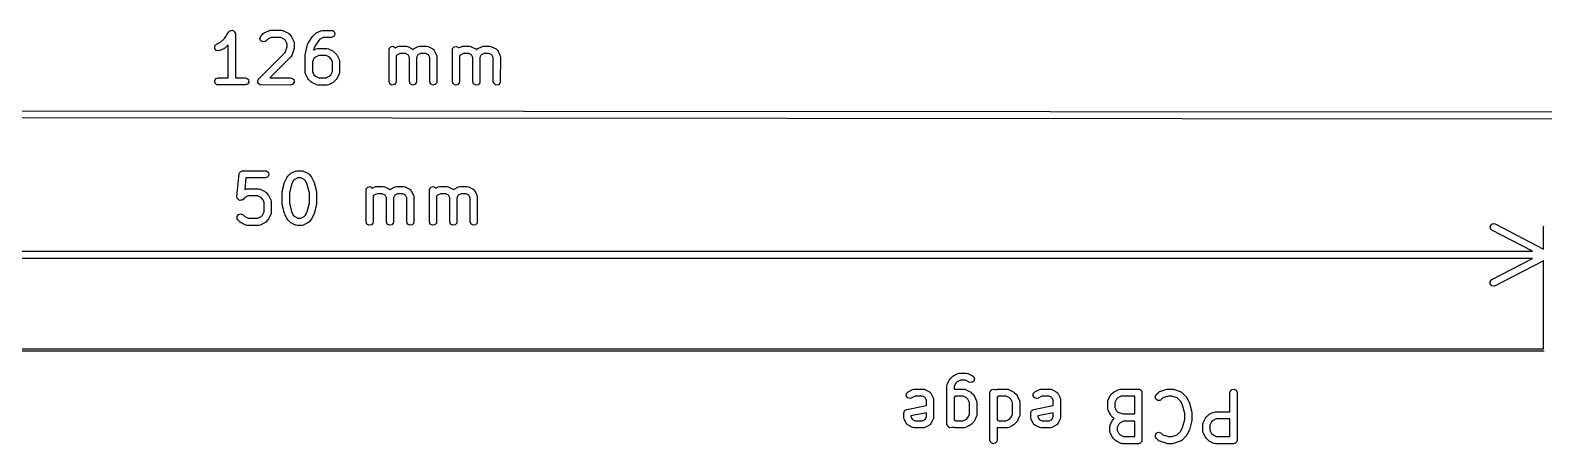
# Model space of a CAD drawing. Extents: x 0.57 to 7.95, y -5.84 to -0.5.
# Drawn here: x 3.862 to 5.115, y -0.845 to -0.503 of the extents above; entities that cross this region are included whole.
import ezdxf

# ---------------------------------------------------------------- set-up
doc = ezdxf.new("R2010")
doc.units = 0
doc.header["$MEASUREMENT"] = 0
doc.layers.add('BLACK', color=7, linetype='CONTINUOUS')

msp = doc.modelspace()

# ---------------------------------------------------------------- linework, layer by layer
at = {"layer": 'BLACK', "linetype": 'CONTINUOUS'}
for p, q in [((4.01661, -0.51461), (4.01994, -0.512952)), ((4.01994, -0.512952), (4.02314, -0.50975)), ((4.02314, -0.50975), (4.02673, -0.504372)), ((4.02673, -0.504372), (4.02744, -0.503631)), ((4.02744, -0.503631), (4.02761, -0.503584)), ((4.02761, -0.503584), (4.02772, -0.503454)), ((4.02772, -0.503454), (4.02856, -0.503306)), ((4.02856, -0.503306), (4.02938, -0.503066)), ((4.02938, -0.503066), (4.02954, -0.503134)), ((4.02954, -0.503134), (4.02971, -0.503105)), ((4.02971, -0.503105), (4.03045, -0.503533)), ((4.03045, -0.503533), (4.03123, -0.503879)), ((4.03123, -0.503879), (4.03131, -0.504031)), ((4.03131, -0.504031), (4.03145, -0.504116)), ((4.03145, -0.504116), (4.03175, -0.504921)), ((4.03175, -0.504921), (4.03213, -0.50569)), ((4.03213, -0.50569), (4.03208, -0.505855)), ((4.03208, -0.505855), (4.03214, -0.506014)), ((4.03214, -0.506014), (4.03211, -0.542432)), ((4.05249, -0.509523), (4.05335, -0.507693)), ((4.05301, -0.511474), (4.05249, -0.509523)), ((4.05467, -0.512634), (4.05301, -0.511474)), ((4.05335, -0.507693), (4.05522, -0.50582)), ((4.05668, -0.512459), (4.05467, -0.512634)), ((4.05522, -0.50582), (4.05595, -0.505314)), ((4.05595, -0.505314), (4.05599, -0.505267)), ((4.05599, -0.505267), (4.05974, -0.503395)), ((4.05752, -0.511872), (4.05668, -0.512459)), ((4.05906, -0.510337), (4.05752, -0.511872)), ((4.06176, -0.508991), (4.05906, -0.510337)), ((4.05974, -0.503395), (4.06073, -0.503104)), ((4.06073, -0.503104), (4.0609, -0.503145)), ((4.0609, -0.503145), (4.06106, -0.503085)), ((4.06106, -0.503085), (4.07044, -0.503092)), ((4.06974, -0.508997), (4.06176, -0.508991)), ((4.07243, -0.510348), (4.06974, -0.508997)), ((4.07044, -0.503092), (4.07145, -0.503271)), ((4.07145, -0.503271), (4.07158, -0.503384)), ((4.07158, -0.503384), (4.07176, -0.503405)), ((4.07176, -0.503405), (4.07551, -0.505282)), ((4.07363, -0.511546), (4.07243, -0.510348)), ((4.07497, -0.514244), (4.07363, -0.511546)), ((4.07551, -0.505282), (4.07621, -0.505809)), ((4.07621, -0.505809), (4.07627, -0.505836)), ((4.07627, -0.505836), (4.07815, -0.507712)), ((4.07815, -0.507712), (4.07865, -0.508436)), ((4.07865, -0.508436), (4.0787, -0.50848)), ((4.0787, -0.50848), (4.08057, -0.512231)), ((4.08057, -0.512231), (4.08086, -0.513215)), ((4.08086, -0.513215), (4.08082, -0.513386)), ((4.08082, -0.513386), (4.08088, -0.513552)), ((4.08088, -0.513552), (4.08088, -0.517302)), ((4.09234, -0.513798), (4.0961, -0.508177)), ((4.0961, -0.508177), (4.09641, -0.507852)), ((4.09641, -0.507852), (4.09647, -0.507727)), ((4.09647, -0.507727), (4.09834, -0.505854)), ((4.10085, -0.5117), (4.09754, -0.516652)), ((4.09834, -0.505854), (4.09907, -0.505348)), ((4.09907, -0.505348), (4.09911, -0.505301)), ((4.09911, -0.505301), (4.10286, -0.503429)), ((4.10218, -0.510371), (4.10085, -0.5117)), ((4.10488, -0.509025), (4.10218, -0.510371)), ((4.10286, -0.503429), (4.10385, -0.503138)), ((4.10385, -0.503138), (4.10402, -0.503179)), ((4.10402, -0.503179), (4.10418, -0.503119)), ((4.10418, -0.503119), (4.11168, -0.503125)), ((4.11168, -0.50903), (4.10488, -0.509025)), ((4.11168, -0.503125), (4.11269, -0.503304)), ((4.11358, -0.508341), (4.11168, -0.50903)), ((4.11269, -0.503304), (4.11424, -0.504603)), ((4.11459, -0.506593), (4.11358, -0.508341)), ((4.11424, -0.504603), (4.11459, -0.506593)), ((4.0151, -0.518091), (4.01522, -0.516075)), ((4.0163, -0.519715), (4.0151, -0.518091)), ((4.01522, -0.516075), (4.01661, -0.51461)), ((4.01827, -0.520185), (4.0163, -0.519715)), ((4.01925, -0.519894), (4.01827, -0.520185)), ((4.023, -0.518022), (4.01925, -0.519894)), ((4.02305, -0.517975), (4.023, -0.518022)), ((4.02377, -0.517469), (4.02305, -0.517975)), ((4.02623, -0.515013), (4.02377, -0.517469)), ((4.02621, -0.542427), (4.02623, -0.515013)), ((4.05144, -0.543312), (4.07347, -0.521325)), ((4.07813, -0.525012), (4.06066, -0.542454)), ((4.07347, -0.521325), (4.07497, -0.516818)), ((4.07497, -0.516818), (4.07497, -0.514244)), ((4.07821, -0.524852), (4.07813, -0.525012)), ((4.07836, -0.524759), (4.07821, -0.524852)), ((4.07885, -0.523858), (4.07836, -0.524759)), ((4.08073, -0.518235), (4.07885, -0.523858)), ((4.08088, -0.517302), (4.08072, -0.518171)), ((4.08072, -0.518171), (4.08073, -0.518235)), ((4.08995, -0.537931), (4.08997, -0.522933)), ((4.08997, -0.522933), (4.09007, -0.522353)), ((4.09005, -0.522217), (4.09194, -0.514719)), ((4.09007, -0.522353), (4.09005, -0.522217)), ((4.09194, -0.514719), (4.09234, -0.513814)), ((4.09234, -0.513814), (4.09234, -0.513798)), ((4.09754, -0.516652), (4.09681, -0.519569)), ((4.09681, -0.519569), (4.0991, -0.518425)), ((4.09842, -0.525367), (4.09722, -0.526563)), ((4.10111, -0.52402), (4.09842, -0.525367)), ((4.0991, -0.518425), (4.10008, -0.518133)), ((4.10008, -0.518133), (4.10026, -0.518174)), ((4.10026, -0.518174), (4.10042, -0.518114)), ((4.10042, -0.518114), (4.10792, -0.51812)), ((4.10722, -0.524025), (4.10111, -0.52402)), ((4.10992, -0.525376), (4.10722, -0.524025)), ((4.10792, -0.51812), (4.10893, -0.518299)), ((4.10893, -0.518299), (4.10907, -0.518412)), ((4.10907, -0.518412), (4.10924, -0.518433)), ((4.10924, -0.518433), (4.11299, -0.52031)), ((4.11111, -0.526574), (4.10992, -0.525376)), ((4.11299, -0.52031), (4.1137, -0.520837)), ((4.1137, -0.520837), (4.11376, -0.520864)), ((4.11376, -0.520864), (4.11563, -0.52274)), ((4.11563, -0.52274), (4.11613, -0.523464)), ((4.11613, -0.523464), (4.11618, -0.523508)), ((4.11618, -0.523508), (4.11805, -0.527259)), ((4.15931, -0.545485), (4.15934, -0.519239)), ((4.15934, -0.519239), (4.15951, -0.518229)), ((4.15951, -0.518229), (4.16081, -0.516683)), ((4.16081, -0.516683), (4.1628, -0.516334)), ((4.1628, -0.516334), (4.16455, -0.517345)), ((4.16455, -0.517345), (4.16464, -0.51758)), ((4.16464, -0.51758), (4.16659, -0.516603)), ((4.16524, -0.524216), (4.16522, -0.54549)), ((4.16591, -0.523545), (4.16524, -0.524216)), ((4.16861, -0.522199), (4.16591, -0.523545)), ((4.16659, -0.516603), (4.16758, -0.516312)), ((4.16758, -0.516312), (4.16775, -0.516353)), ((4.16775, -0.516353), (4.16791, -0.516293)), ((4.16791, -0.516293), (4.17354, -0.516297)), ((4.17284, -0.522202), (4.16861, -0.522199)), ((4.17508, -0.523327), (4.17284, -0.522202)), ((4.17354, -0.516297), (4.17455, -0.516476)), ((4.17455, -0.516476), (4.17468, -0.51659)), ((4.17468, -0.51659), (4.17486, -0.51661)), ((4.17486, -0.51661), (4.17861, -0.518488)), ((4.1762, -0.525573), (4.17508, -0.523327)), ((4.17619, -0.545499), (4.1762, -0.525573)), ((4.17861, -0.518488), (4.17918, -0.518911)), ((4.17918, -0.518911), (4.17941, -0.518809)), ((4.17941, -0.518809), (4.17972, -0.518489)), ((4.17972, -0.518489), (4.18347, -0.516617)), ((4.18211, -0.525578), (4.18209, -0.545503)), ((4.18323, -0.523333), (4.18211, -0.525578)), ((4.18548, -0.522212), (4.18323, -0.523333)), ((4.18347, -0.516617), (4.18445, -0.516325)), ((4.18445, -0.516325), (4.18462, -0.516366)), ((4.18462, -0.516366), (4.18479, -0.516306)), ((4.18479, -0.516306), (4.19041, -0.516311)), ((4.18971, -0.522216), (4.18548, -0.522212)), ((4.19195, -0.52334), (4.18971, -0.522216)), ((4.19041, -0.516311), (4.19142, -0.516489)), ((4.19142, -0.516489), (4.19156, -0.516603)), ((4.19156, -0.516603), (4.19173, -0.516623)), ((4.19173, -0.516623), (4.19548, -0.518501)), ((4.19308, -0.525587), (4.19195, -0.52334)), ((4.19306, -0.545512), (4.19308, -0.525587)), ((4.19548, -0.518501), (4.1963, -0.519113)), ((4.1963, -0.519113), (4.19648, -0.519518)), ((4.19648, -0.519518), (4.1968, -0.519823)), ((4.1968, -0.519823), (4.19867, -0.523574)), ((4.19867, -0.523574), (4.19896, -0.524557)), ((4.19896, -0.524557), (4.19892, -0.524729)), ((4.19892, -0.524729), (4.19898, -0.524894)), ((4.19898, -0.524894), (4.19897, -0.545517)), ((4.21181, -0.545527), (4.21183, -0.51928)), ((4.21183, -0.51928), (4.21201, -0.518271)), ((4.21201, -0.518271), (4.21331, -0.516724)), ((4.21331, -0.516724), (4.2153, -0.516375)), ((4.2153, -0.516375), (4.21704, -0.517386)), ((4.21704, -0.517386), (4.21713, -0.517622)), ((4.21713, -0.517622), (4.21909, -0.516645)), ((4.21773, -0.524258), (4.21771, -0.545532)), ((4.2184, -0.523587), (4.21773, -0.524258)), ((4.2211, -0.52224), (4.2184, -0.523587)), ((4.21909, -0.516645), (4.22007, -0.516353)), ((4.22007, -0.516353), (4.22024, -0.516395)), ((4.22024, -0.516395), (4.22041, -0.516334)), ((4.22041, -0.516334), (4.22603, -0.516339)), ((4.22533, -0.522244), (4.2211, -0.52224)), ((4.22758, -0.523368), (4.22533, -0.522244)), ((4.22603, -0.516339), (4.22704, -0.516518)), ((4.22704, -0.516518), (4.22718, -0.516631)), ((4.22718, -0.516631), (4.22735, -0.516652)), ((4.22735, -0.516652), (4.2311, -0.518529)), ((4.2287, -0.525615), (4.22758, -0.523368)), ((4.22868, -0.54554), (4.2287, -0.525615)), ((4.2311, -0.518529), (4.23167, -0.518953)), ((4.23167, -0.518953), (4.2319, -0.518851)), ((4.2319, -0.518851), (4.23221, -0.51853)), ((4.23221, -0.51853), (4.23596, -0.516658)), ((4.2346, -0.52562), (4.23459, -0.545545)), ((4.23573, -0.523375), (4.2346, -0.52562)), ((4.23797, -0.522254), (4.23573, -0.523375)), ((4.23596, -0.516658), (4.23694, -0.516367)), ((4.23694, -0.516367), (4.23711, -0.516408)), ((4.23711, -0.516408), (4.23728, -0.516348)), ((4.23728, -0.516348), (4.24291, -0.516352)), ((4.2422, -0.522257), (4.23797, -0.522254)), ((4.24445, -0.523382), (4.2422, -0.522257)), ((4.24291, -0.516352), (4.24391, -0.516531)), ((4.24391, -0.516531), (4.24405, -0.516645)), ((4.24405, -0.516645), (4.24423, -0.516665)), ((4.24423, -0.516665), (4.24797, -0.518543)), ((4.24557, -0.525628), (4.24445, -0.523382)), ((4.24555, -0.545554), (4.24557, -0.525628)), ((4.24797, -0.518543), (4.2488, -0.519154)), ((4.2488, -0.519154), (4.24897, -0.51956)), ((4.24897, -0.51956), (4.24929, -0.519864)), ((4.24929, -0.519864), (4.25116, -0.523615)), ((4.25116, -0.523615), (4.25146, -0.524598)), ((4.25146, -0.524598), (4.25142, -0.52477)), ((4.25142, -0.52477), (4.25148, -0.524936)), ((4.25148, -0.524936), (4.25146, -0.545559)), ((4.09001, -0.538097), (4.08995, -0.537931)), ((4.08997, -0.538269), (4.09001, -0.538097)), ((4.09026, -0.539252), (4.08997, -0.538269)), ((4.09587, -0.529259), (4.09586, -0.537239)), ((4.09586, -0.537239), (4.09721, -0.539937)), ((4.09722, -0.526563), (4.09587, -0.529259)), ((4.1111, -0.539948), (4.11245, -0.537252)), ((4.11246, -0.529272), (4.11111, -0.526574)), ((4.11245, -0.537252), (4.11246, -0.529272)), ((4.11805, -0.527259), (4.11834, -0.528242)), ((4.11836, -0.537954), (4.11818, -0.538964)), ((4.11834, -0.528242), (4.1183, -0.528414)), ((4.1183, -0.528414), (4.11836, -0.52858)), ((4.11836, -0.52858), (4.11836, -0.537954)), ((4.015, -0.544858), (4.01601, -0.54311)), ((4.01535, -0.546847), (4.015, -0.544858)), ((4.0169, -0.548147), (4.01535, -0.546847)), ((4.01601, -0.54311), (4.01791, -0.54242)), ((4.01791, -0.548326), (4.0169, -0.548147)), ((4.01791, -0.54242), (4.02621, -0.542427)), ((4.0404, -0.548344), (4.01791, -0.548326)), ((4.03211, -0.542432), (4.04041, -0.542438)), ((4.0423, -0.547654), (4.0404, -0.548344)), ((4.04041, -0.542438), (4.04142, -0.542617)), ((4.04142, -0.542617), (4.04297, -0.543917)), ((4.04331, -0.545906), (4.0423, -0.547654)), ((4.04297, -0.543917), (4.04331, -0.545906)), ((4.05059, -0.545142), (4.05065, -0.545019)), ((4.05082, -0.546), (4.05059, -0.545142)), ((4.05062, -0.544886), (4.05107, -0.544117)), ((4.05065, -0.545019), (4.05062, -0.544886)), ((4.05097, -0.546876), (4.05082, -0.546)), ((4.05108, -0.546963), (4.05097, -0.546876)), ((4.05107, -0.544117), (4.05144, -0.543312)), ((4.05111, -0.547093), (4.05108, -0.546963)), ((4.05184, -0.547603), (4.05111, -0.547093)), ((4.05252, -0.548175), (4.05184, -0.547603)), ((4.0527, -0.548207), (4.05252, -0.548175)), ((4.05276, -0.548253), (4.0527, -0.548207)), ((4.05289, -0.548242), (4.05276, -0.548253)), ((4.05353, -0.548354), (4.05289, -0.548242)), ((4.0779, -0.548374), (4.05353, -0.548354)), ((4.06066, -0.542454), (4.0779, -0.542468)), ((4.0779, -0.542468), (4.07891, -0.542647)), ((4.0798, -0.547684), (4.0779, -0.548374)), ((4.07891, -0.542647), (4.08046, -0.543946)), ((4.08081, -0.545936), (4.0798, -0.547684)), ((4.08046, -0.543946), (4.08081, -0.545936)), ((4.09214, -0.543003), (4.09026, -0.539252)), ((4.09218, -0.543047), (4.09214, -0.543003)), ((4.09269, -0.543771), (4.09218, -0.543047)), ((4.09456, -0.545647), (4.09269, -0.543771)), ((4.09462, -0.545674), (4.09456, -0.545647)), ((4.09533, -0.546201), (4.09462, -0.545674)), ((4.09908, -0.548079), (4.09533, -0.546201)), ((4.09721, -0.539937), (4.0984, -0.541136)), ((4.0984, -0.541136), (4.1011, -0.542486)), ((4.09925, -0.548099), (4.09908, -0.548079)), ((4.09939, -0.548213), (4.09925, -0.548099)), ((4.1004, -0.548391), (4.09939, -0.548213)), ((4.1079, -0.548397), (4.1004, -0.548391)), ((4.1011, -0.542486), (4.1072, -0.542491)), ((4.1072, -0.542491), (4.1099, -0.541145)), ((4.10806, -0.548337), (4.1079, -0.548397)), ((4.10823, -0.548378), (4.10806, -0.548337)), ((4.10922, -0.548087), (4.10823, -0.548378)), ((4.11297, -0.546215), (4.10922, -0.548087)), ((4.1099, -0.541145), (4.1111, -0.539948)), ((4.11301, -0.546168), (4.11297, -0.546215)), ((4.11374, -0.545662), (4.11301, -0.546168)), ((4.11561, -0.543789), (4.11374, -0.545662)), ((4.11564, -0.543731), (4.11561, -0.543789)), ((4.11617, -0.543022), (4.11564, -0.543731)), ((4.11804, -0.539274), (4.11617, -0.543022)), ((4.11806, -0.539099), (4.11804, -0.539274)), ((4.11818, -0.538964), (4.11806, -0.539099)), ((4.16, -0.547384), (4.15931, -0.545485)), ((4.16175, -0.548395), (4.16, -0.547384)), ((4.16374, -0.548046), (4.16175, -0.548395)), ((4.16504, -0.5465), (4.16374, -0.548046)), ((4.16522, -0.54549), (4.16504, -0.5465)), ((4.17688, -0.547397), (4.17619, -0.545499)), ((4.17862, -0.548409), (4.17688, -0.547397)), ((4.18061, -0.548059), (4.17862, -0.548409)), ((4.18191, -0.546513), (4.18061, -0.548059)), ((4.18209, -0.545503), (4.18191, -0.546513)), ((4.19375, -0.547411), (4.19306, -0.545512)), ((4.1955, -0.548422), (4.19375, -0.547411)), ((4.19749, -0.548073), (4.1955, -0.548422)), ((4.19879, -0.546527), (4.19749, -0.548073)), ((4.19897, -0.545517), (4.19879, -0.546527)), ((4.2125, -0.547426), (4.21181, -0.545527)), ((4.21425, -0.548437), (4.2125, -0.547426)), ((4.21623, -0.548088), (4.21425, -0.548437)), ((4.21753, -0.546541), (4.21623, -0.548088)), ((4.21771, -0.545532), (4.21753, -0.546541)), ((4.22937, -0.547439), (4.22868, -0.54554)), ((4.23112, -0.54845), (4.22937, -0.547439)), ((4.23311, -0.548101), (4.23112, -0.54845)), ((4.23441, -0.546555), (4.23311, -0.548101)), ((4.23459, -0.545545), (4.23441, -0.546555)), ((4.24624, -0.547452), (4.24555, -0.545554)), ((4.24799, -0.548464), (4.24624, -0.547452)), ((4.24998, -0.548115), (4.24799, -0.548464)), ((4.25128, -0.546568), (4.24998, -0.548115)), ((4.25146, -0.545559), (4.25128, -0.546568)), ((6.60237, -0.577746), (1.66587, -0.573829)), ((1.66588, -0.567923), (6.60237, -0.571841)), ((4.03343, -0.640691), (4.03531, -0.621943)), ((4.03531, -0.621943), (4.03535, -0.621793)), ((4.03534, -0.621724), (4.0354, -0.621618)), ((4.03535, -0.621793), (4.03534, -0.621724)), ((4.0354, -0.621618), (4.03558, -0.620956)), ((4.03558, -0.620956), (4.03603, -0.620518)), ((4.03603, -0.620518), (4.03635, -0.619975)), ((4.03635, -0.619975), (4.03674, -0.619834)), ((4.03674, -0.619834), (4.03703, -0.619546)), ((4.03703, -0.619546), (4.03766, -0.619499)), ((4.03766, -0.619499), (4.03825, -0.619284)), ((4.03825, -0.619284), (4.05699, -0.619284)), ((4.04092, -0.62519), (4.03994, -0.634961)), ((4.05699, -0.62519), (4.04092, -0.62519)), ((4.05699, -0.619284), (4.058, -0.619462)), ((4.05889, -0.624499), (4.05699, -0.62519)), ((4.058, -0.619462), (4.05955, -0.620761)), ((4.0599, -0.62275), (4.05889, -0.624499)), ((4.05955, -0.620761), (4.0599, -0.62275)), ((4.0731, -0.628416), (4.07497, -0.624666)), ((4.07497, -0.624666), (4.0755, -0.623957)), ((4.0755, -0.623957), (4.07553, -0.623899)), ((4.07553, -0.623899), (4.0774, -0.622024)), ((4.0774, -0.622024), (4.07813, -0.621518)), ((4.07813, -0.621518), (4.07817, -0.621471)), ((4.07817, -0.621471), (4.08192, -0.619596)), ((4.08394, -0.62519), (4.08124, -0.626538)), ((4.08192, -0.619596), (4.0829, -0.619304)), ((4.0829, -0.619304), (4.08307, -0.619345)), ((4.08307, -0.619345), (4.08324, -0.619284)), ((4.08324, -0.619284), (4.08699, -0.619284)), ((4.08629, -0.62519), (4.08394, -0.62519)), ((4.08899, -0.626538), (4.08629, -0.62519)), ((4.08699, -0.619284), (4.088, -0.619462)), ((4.088, -0.619462), (4.08813, -0.619576)), ((4.08813, -0.619576), (4.08831, -0.619596)), ((4.08831, -0.619596), (4.09206, -0.621471)), ((4.09206, -0.621471), (4.09277, -0.621997)), ((4.09277, -0.621997), (4.09283, -0.622024)), ((4.09283, -0.622024), (4.0947, -0.623899)), ((4.0947, -0.623899), (4.09521, -0.624622)), ((4.09521, -0.624622), (4.09525, -0.624666)), ((4.09525, -0.624666), (4.09713, -0.628416)), ((4.03994, -0.634961), (4.04067, -0.634594)), ((4.04067, -0.634594), (4.04166, -0.634302)), ((4.04166, -0.634302), (4.04183, -0.634343)), ((4.04183, -0.634343), (4.04199, -0.634282)), ((4.04199, -0.634282), (4.05137, -0.634282)), ((4.05137, -0.634282), (4.05238, -0.63446)), ((4.05238, -0.63446), (4.05251, -0.634574)), ((4.05251, -0.634574), (4.05269, -0.634594)), ((4.05269, -0.634594), (4.05644, -0.636469)), ((4.05644, -0.636469), (4.05715, -0.636995)), ((4.05715, -0.636995), (4.05721, -0.637022)), ((4.05721, -0.637022), (4.05908, -0.638897)), ((4.05908, -0.638897), (4.05959, -0.63962)), ((4.07091, -0.637235), (4.07102, -0.636655)), ((4.07091, -0.646609), (4.07091, -0.637235)), ((4.071, -0.636519), (4.07288, -0.62902)), ((4.07102, -0.636655), (4.071, -0.636519)), ((4.07288, -0.62902), (4.07308, -0.628554)), ((4.07308, -0.628554), (4.0731, -0.628416)), ((4.07853, -0.630767), (4.07682, -0.637599)), ((4.07682, -0.637599), (4.07682, -0.646245)), ((4.08004, -0.627736), (4.07853, -0.630767)), ((4.08124, -0.626538), (4.08004, -0.627736)), ((4.09019, -0.627736), (4.08899, -0.626538)), ((4.0917, -0.630767), (4.09019, -0.627736)), ((4.09341, -0.637599), (4.0917, -0.630767)), ((4.09341, -0.646245), (4.09341, -0.637599)), ((4.09713, -0.628416), (4.09727, -0.628904)), ((4.09727, -0.628904), (4.09735, -0.62902)), ((4.09735, -0.62902), (4.09923, -0.636519)), ((4.09923, -0.636519), (4.09927, -0.637107)), ((4.09927, -0.637107), (4.09932, -0.637235)), ((4.09932, -0.637235), (4.09932, -0.646609)), ((4.14028, -0.63536), (4.14046, -0.63435)), ((4.14028, -0.661607), (4.14028, -0.63536)), ((4.14046, -0.63435), (4.14176, -0.632803)), ((4.14176, -0.632803), (4.14374, -0.632452)), ((4.14374, -0.632452), (4.14549, -0.633462)), ((4.14549, -0.633462), (4.14558, -0.633697)), ((4.14558, -0.633697), (4.14754, -0.632719)), ((4.14955, -0.638313), (4.14686, -0.639662)), ((4.14754, -0.632719), (4.14852, -0.632427)), ((4.14852, -0.632427), (4.14869, -0.632468)), ((4.14869, -0.632468), (4.14886, -0.632408)), ((4.14886, -0.632408), (4.15448, -0.632408)), ((4.15378, -0.638313), (4.14955, -0.638313)), ((4.15603, -0.639436), (4.15378, -0.638313)), ((4.15448, -0.632408), (4.15549, -0.632586)), ((4.15549, -0.632586), (4.15563, -0.632699)), ((4.15563, -0.632699), (4.1558, -0.632719)), ((4.1558, -0.632719), (4.15955, -0.634594)), ((4.15955, -0.634594), (4.16012, -0.635017)), ((4.16012, -0.635017), (4.16036, -0.634915)), ((4.16036, -0.634915), (4.16066, -0.634594)), ((4.16066, -0.634594), (4.16441, -0.632719)), ((4.16643, -0.638313), (4.16418, -0.639436)), ((4.16441, -0.632719), (4.16539, -0.632427)), ((4.16539, -0.632427), (4.16556, -0.632468)), ((4.16556, -0.632468), (4.16573, -0.632408)), ((4.16573, -0.632408), (4.17135, -0.632408)), ((4.17066, -0.638313), (4.16643, -0.638313)), ((4.1729, -0.639436), (4.17066, -0.638313)), ((4.17135, -0.632408), (4.17236, -0.632586)), ((4.17236, -0.632586), (4.1725, -0.632699)), ((4.1725, -0.632699), (4.17267, -0.632719)), ((4.17267, -0.632719), (4.17642, -0.634594)), ((4.17642, -0.634594), (4.17725, -0.635205)), ((4.17725, -0.635205), (4.17742, -0.635611)), ((4.17742, -0.635611), (4.17774, -0.635915)), ((4.17774, -0.635915), (4.17962, -0.639664)), ((4.19277, -0.63536), (4.19295, -0.63435)), ((4.19277, -0.661607), (4.19277, -0.63536)), ((4.19295, -0.63435), (4.19425, -0.632803)), ((4.19425, -0.632803), (4.19624, -0.632452)), ((4.19624, -0.632452), (4.19799, -0.633462)), ((4.19799, -0.633462), (4.19807, -0.633697)), ((4.19807, -0.633697), (4.20003, -0.632719)), ((4.20205, -0.638313), (4.19935, -0.639662)), ((4.20003, -0.632719), (4.20101, -0.632427)), ((4.20101, -0.632427), (4.20118, -0.632468)), ((4.20118, -0.632468), (4.20135, -0.632408)), ((4.20135, -0.632408), (4.20697, -0.632408)), ((4.20628, -0.638313), (4.20205, -0.638313)), ((4.20852, -0.639436), (4.20628, -0.638313)), ((4.20697, -0.632408), (4.20798, -0.632586)), ((4.20798, -0.632586), (4.20812, -0.632699)), ((4.20812, -0.632699), (4.20829, -0.632719)), ((4.20829, -0.632719), (4.21204, -0.634594)), ((4.21204, -0.634594), (4.21261, -0.635017)), ((4.21261, -0.635017), (4.21285, -0.634915)), ((4.21285, -0.634915), (4.21315, -0.634594)), ((4.21315, -0.634594), (4.2169, -0.632719)), ((4.21892, -0.638313), (4.21667, -0.639436)), ((4.2169, -0.632719), (4.21789, -0.632427)), ((4.21789, -0.632427), (4.21806, -0.632468)), ((4.21806, -0.632468), (4.21822, -0.632408)), ((4.21822, -0.632408), (4.22385, -0.632408)), ((4.22315, -0.638313), (4.21892, -0.638313)), ((4.2254, -0.639436), (4.22315, -0.638313)), ((4.22385, -0.632408), (4.22486, -0.632586)), ((4.22486, -0.632586), (4.22499, -0.632699)), ((4.22499, -0.632699), (4.22517, -0.632719)), ((4.22517, -0.632719), (4.22892, -0.634594)), ((4.22892, -0.634594), (4.22974, -0.635205)), ((4.22974, -0.635205), (4.22992, -0.635611)), ((4.22992, -0.635611), (4.23024, -0.635915)), ((4.23024, -0.635915), (4.23211, -0.639664)), ((4.03344, -0.64071), (4.03343, -0.640691)), ((4.03343, -0.640727), (4.03344, -0.64071)), ((4.03369, -0.641686), (4.03343, -0.640727)), ((4.03393, -0.642648), (4.03369, -0.641686)), ((4.03395, -0.642659), (4.03393, -0.642648)), ((4.03395, -0.642678), (4.03395, -0.642659)), ((4.03476, -0.643247), (4.03395, -0.642678)), ((4.03557, -0.643827), (4.03476, -0.643247)), ((4.03559, -0.643826), (4.03557, -0.643827)), ((4.03561, -0.643837), (4.03559, -0.643826)), ((4.03659, -0.64375), (4.03561, -0.643837)), ((4.03759, -0.643676), (4.03659, -0.64375)), ((4.0376, -0.643662), (4.03759, -0.643676)), ((4.03762, -0.643661), (4.0376, -0.643662)), ((4.03846, -0.643073), (4.03762, -0.643661)), ((4.03999, -0.641537), (4.03846, -0.643073)), ((4.04269, -0.640188), (4.03999, -0.641537)), ((4.05067, -0.640188), (4.04269, -0.640188)), ((4.05337, -0.641537), (4.05067, -0.640188)), ((4.05457, -0.642734), (4.05337, -0.641537)), ((4.05591, -0.645431), (4.05457, -0.642734)), ((4.05591, -0.653411), (4.05591, -0.645431)), ((4.05959, -0.63962), (4.05963, -0.639664)), ((4.05963, -0.639664), (4.06151, -0.643414)), ((4.06151, -0.643414), (4.0618, -0.644397)), ((4.0618, -0.644397), (4.06176, -0.644568)), ((4.06176, -0.644568), (4.06182, -0.644734)), ((4.06182, -0.644734), (4.06182, -0.654108)), ((4.07096, -0.646737), (4.07091, -0.646609)), ((4.071, -0.647325), (4.07096, -0.646737)), ((4.07288, -0.654824), (4.071, -0.647325)), ((4.07682, -0.646245), (4.07853, -0.653077)), ((4.0917, -0.653077), (4.09341, -0.646245)), ((4.09923, -0.647325), (4.09735, -0.654824)), ((4.09932, -0.646609), (4.09921, -0.647189)), ((4.09921, -0.647189), (4.09923, -0.647325)), ((4.14686, -0.639662), (4.14618, -0.640333)), ((4.14618, -0.640333), (4.14618, -0.661607)), ((4.15715, -0.641682), (4.15603, -0.639436)), ((4.15715, -0.661607), (4.15715, -0.641682)), ((4.16418, -0.639436), (4.16306, -0.641682)), ((4.16306, -0.641682), (4.16306, -0.661607)), ((4.17403, -0.641682), (4.1729, -0.639436)), ((4.17403, -0.661607), (4.17403, -0.641682)), ((4.17962, -0.639664), (4.17991, -0.640647)), ((4.17991, -0.640647), (4.17987, -0.640819)), ((4.17987, -0.640819), (4.17993, -0.640985)), ((4.17993, -0.640985), (4.17993, -0.661607)), ((4.19935, -0.639662), (4.19868, -0.640333)), ((4.19868, -0.640333), (4.19868, -0.661607)), ((4.20965, -0.641682), (4.20852, -0.639436)), ((4.20965, -0.661607), (4.20965, -0.641682)), ((4.21667, -0.639436), (4.21555, -0.641682)), ((4.21555, -0.641682), (4.21555, -0.661607)), ((4.22652, -0.641682), (4.2254, -0.639436)), ((4.22652, -0.661607), (4.22652, -0.641682)), ((4.23211, -0.639664), (4.2324, -0.640647)), ((4.2324, -0.640647), (4.23236, -0.640819)), ((4.23236, -0.640819), (4.23242, -0.640985)), ((4.23242, -0.640985), (4.23242, -0.661607)), ((4.03352, -0.657093), (4.03468, -0.655439)), ((4.03369, -0.659105), (4.03352, -0.657093)), ((4.03428, -0.659945), (4.03369, -0.659105)), ((4.03616, -0.66182), (4.03428, -0.659945)), ((4.03468, -0.655439), (4.03663, -0.654916)), ((4.03622, -0.661847), (4.03616, -0.66182)), ((4.03692, -0.662373), (4.03622, -0.661847)), ((4.03663, -0.654916), (4.03846, -0.65577)), ((4.04067, -0.664248), (4.03692, -0.662373)), ((4.03846, -0.65577), (4.03999, -0.657306)), ((4.03999, -0.657306), (4.04269, -0.658654)), ((4.04269, -0.658654), (4.05067, -0.658654)), ((4.05067, -0.658654), (4.05337, -0.657306)), ((4.05644, -0.662373), (4.05269, -0.664248)), ((4.05337, -0.657306), (4.05457, -0.656108)), ((4.05457, -0.656108), (4.05591, -0.653411)), ((4.05648, -0.662327), (4.05644, -0.662373)), ((4.05721, -0.66182), (4.05648, -0.662327)), ((4.05908, -0.659945), (4.05721, -0.66182)), ((4.05911, -0.659887), (4.05908, -0.659945)), ((4.05963, -0.659178), (4.05911, -0.659887)), ((4.06151, -0.655428), (4.05963, -0.659178)), ((4.06153, -0.655253), (4.06151, -0.655428)), ((4.06164, -0.655118), (4.06153, -0.655253)), ((4.06182, -0.654108), (4.06164, -0.655118)), ((4.07295, -0.65494), (4.07288, -0.654824)), ((4.0731, -0.655428), (4.07295, -0.65494)), ((4.07497, -0.659178), (4.0731, -0.655428)), ((4.07502, -0.659222), (4.07497, -0.659178)), ((4.07553, -0.659945), (4.07502, -0.659222)), ((4.0774, -0.66182), (4.07553, -0.659945)), ((4.07746, -0.661847), (4.0774, -0.66182)), ((4.07817, -0.662373), (4.07746, -0.661847)), ((4.08192, -0.664248), (4.07817, -0.662373)), ((4.07853, -0.653077), (4.08004, -0.656108)), ((4.08004, -0.656108), (4.08124, -0.657306)), ((4.08124, -0.657306), (4.08394, -0.658654)), ((4.08394, -0.658654), (4.08629, -0.658654)), ((4.08629, -0.658654), (4.08899, -0.657306)), ((4.09206, -0.662373), (4.08831, -0.664248)), ((4.08899, -0.657306), (4.09019, -0.656108)), ((4.09019, -0.656108), (4.0917, -0.653077)), ((4.0921, -0.662327), (4.09206, -0.662373)), ((4.09283, -0.66182), (4.0921, -0.662327)), ((4.0947, -0.659945), (4.09283, -0.66182)), ((4.09473, -0.659887), (4.0947, -0.659945)), ((4.09525, -0.659178), (4.09473, -0.659887)), ((4.09713, -0.655428), (4.09525, -0.659178)), ((4.09715, -0.65529), (4.09713, -0.655428)), ((4.09735, -0.654824), (4.09715, -0.65529)), ((4.14097, -0.663505), (4.14028, -0.661607)), ((4.14272, -0.664515), (4.14097, -0.663505)), ((4.14601, -0.662617), (4.14471, -0.664164)), ((4.14618, -0.661607), (4.14601, -0.662617)), ((4.15784, -0.663505), (4.15715, -0.661607)), ((4.15959, -0.664515), (4.15784, -0.663505)), ((4.16288, -0.662617), (4.16158, -0.664164)), ((4.16306, -0.661607), (4.16288, -0.662617)), ((4.17472, -0.663505), (4.17403, -0.661607)), ((4.17647, -0.664515), (4.17472, -0.663505)), ((4.17975, -0.662617), (4.17845, -0.664164)), ((4.17993, -0.661607), (4.17975, -0.662617)), ((4.19346, -0.663505), (4.19277, -0.661607)), ((4.19521, -0.664515), (4.19346, -0.663505)), ((4.1985, -0.662617), (4.1972, -0.664164)), ((4.19868, -0.661607), (4.1985, -0.662617)), ((4.21034, -0.663505), (4.20965, -0.661607)), ((4.21209, -0.664515), (4.21034, -0.663505)), ((4.21537, -0.662617), (4.21407, -0.664164)), ((4.21555, -0.661607), (4.21537, -0.662617)), ((4.22721, -0.663505), (4.22652, -0.661607)), ((4.22896, -0.664515), (4.22721, -0.663505)), ((4.23225, -0.662617), (4.23095, -0.664164)), ((4.23242, -0.661607), (4.23225, -0.662617)), ((5.07142, -0.664091), (5.07312, -0.663006)), ((5.07312, -0.663006), (5.07512, -0.66327)), ((5.07512, -0.66327), (5.11516, -0.68411)), ((4.04085, -0.664268), (4.04067, -0.664248)), ((4.04098, -0.664382), (4.04085, -0.664268)), ((4.04199, -0.66456), (4.04098, -0.664382)), ((4.05137, -0.66456), (4.04199, -0.66456)), ((4.05153, -0.664499), (4.05137, -0.66456)), ((4.05171, -0.66454), (4.05153, -0.664499)), ((4.05269, -0.664248), (4.05171, -0.66454)), ((4.08209, -0.664268), (4.08192, -0.664248)), ((4.08223, -0.664382), (4.08209, -0.664268)), ((4.08324, -0.66456), (4.08223, -0.664382)), ((4.08699, -0.66456), (4.08324, -0.66456)), ((4.08716, -0.664499), (4.08699, -0.66456)), ((4.08733, -0.66454), (4.08716, -0.664499)), ((4.08831, -0.664248), (4.08733, -0.66454)), ((4.14471, -0.664164), (4.14272, -0.664515)), ((4.16158, -0.664164), (4.15959, -0.664515)), ((4.17845, -0.664164), (4.17647, -0.664515)), ((4.1972, -0.664164), (4.19521, -0.664515)), ((4.21407, -0.664164), (4.21209, -0.664515)), ((4.23095, -0.664164), (4.22896, -0.664515)), ((5.07081, -0.666018), (5.07142, -0.664091)), ((5.07158, -0.667884), (5.07081, -0.666018)), ((5.0724, -0.668508), (5.07158, -0.667884)), ((5.10604, -0.686024), (5.0724, -0.668508)), ((5.11516, -0.665889), (5.11534, -0.664879)), ((5.11516, -0.68411), (5.11516, -0.665889)), ((3.16167, -0.686024), (5.10604, -0.686024)), ((5.10604, -0.691929), (3.16167, -0.691929)), ((5.0724, -0.709445), (5.10604, -0.691929)), ((5.11516, -0.693842), (5.07512, -0.714683)), ((5.11516, -0.766732), (5.11516, -0.693842)), ((5.07094, -0.712952), (5.07103, -0.710934)), ((5.07217, -0.714554), (5.07094, -0.712952)), ((5.07103, -0.710934), (5.0724, -0.709445)), ((5.07415, -0.714991), (5.07217, -0.714554)), ((5.07512, -0.714683), (5.07415, -0.714991)), ((5.1156, -0.768701), (3.15222, -0.768701)), ((3.15256, -0.766732), (5.11516, -0.766732)), ((4.62577, -0.789623), (4.62649, -0.789117)), ((4.62649, -0.789117), (4.62654, -0.78907)), ((4.62654, -0.78907), (4.63029, -0.787195)), ((4.63029, -0.787195), (4.63127, -0.786903)), ((4.63127, -0.786903), (4.63144, -0.786944)), ((4.63144, -0.786944), (4.63161, -0.786884)), ((4.63161, -0.786884), (4.63723, -0.786884)), ((4.63723, -0.786884), (4.63824, -0.787062)), ((4.63824, -0.787062), (4.63838, -0.787175)), ((4.63838, -0.787175), (4.63855, -0.787195)), ((4.63855, -0.787195), (4.6423, -0.78907)), ((4.6423, -0.78907), (4.64313, -0.789681)), ((4.58904, -0.802194), (4.59279, -0.800319)), ((4.59279, -0.800319), (4.59378, -0.800026)), ((4.59378, -0.800026), (4.59395, -0.800067)), ((4.59395, -0.800067), (4.59411, -0.800007)), ((4.59411, -0.800007), (4.60161, -0.800007)), ((4.60161, -0.800007), (4.60262, -0.800185)), ((4.60262, -0.800185), (4.60276, -0.800299)), ((4.60276, -0.800299), (4.60293, -0.800319)), ((4.60293, -0.800319), (4.60668, -0.802194)), ((4.62116, -0.797336), (4.62133, -0.796326)), ((4.62116, -0.829207), (4.62116, -0.797336)), ((4.62133, -0.796326), (4.62145, -0.79619)), ((4.62145, -0.79619), (4.62147, -0.796015)), ((4.62147, -0.796015), (4.62334, -0.792266)), ((4.62334, -0.792266), (4.62387, -0.791556)), ((4.62387, -0.791556), (4.6239, -0.791498)), ((4.6239, -0.791498), (4.62577, -0.789623)), ((4.62841, -0.795335), (4.62706, -0.798033)), ((4.62706, -0.798033), (4.62706, -0.800163)), ((4.62706, -0.800163), (4.62752, -0.800026)), ((4.62752, -0.800026), (4.62769, -0.800067)), ((4.62769, -0.800067), (4.62786, -0.800007)), ((4.62786, -0.800007), (4.63536, -0.800007)), ((4.62961, -0.794138), (4.62841, -0.795335)), ((4.63231, -0.792789), (4.62961, -0.794138)), ((4.63654, -0.792789), (4.63231, -0.792789)), ((4.63536, -0.800007), (4.63637, -0.800185)), ((4.63637, -0.800185), (4.6365, -0.800299)), ((4.6365, -0.800299), (4.63668, -0.800319)), ((4.63966, -0.794352), (4.63654, -0.792789)), ((4.63668, -0.800319), (4.64043, -0.802194)), ((4.64167, -0.794583), (4.63966, -0.794352)), ((4.64335, -0.79347), (4.64167, -0.794583)), ((4.64313, -0.789681), (4.64393, -0.791534)), ((4.64393, -0.791534), (4.64335, -0.79347)), ((4.65696, -0.80195), (4.65825, -0.800403)), ((4.65825, -0.800403), (4.66024, -0.800052)), ((4.66024, -0.800052), (4.66138, -0.800708)), ((4.66138, -0.800708), (4.66216, -0.800319)), ((4.66216, -0.800319), (4.66314, -0.800026)), ((4.66314, -0.800026), (4.66331, -0.800067)), ((4.66331, -0.800067), (4.66348, -0.800007)), ((4.66348, -0.800007), (4.67098, -0.800007)), ((4.67098, -0.800007), (4.67199, -0.800185)), ((4.67199, -0.800185), (4.67212, -0.800299)), ((4.67212, -0.800299), (4.6723, -0.800319)), ((4.6723, -0.800319), (4.67605, -0.802194)), ((4.69403, -0.802194), (4.69778, -0.800319)), ((4.69778, -0.800319), (4.69876, -0.800026)), ((4.69876, -0.800026), (4.69893, -0.800067)), ((4.69893, -0.800067), (4.6991, -0.800007)), ((4.6991, -0.800007), (4.7066, -0.800007)), ((4.7066, -0.800007), (4.70761, -0.800185)), ((4.70761, -0.800185), (4.70774, -0.800299)), ((4.70774, -0.800299), (4.70792, -0.800319)), ((4.70792, -0.800319), (4.71167, -0.802194)), ((4.75965, -0.802194), (4.7634, -0.800319)), ((4.7634, -0.800319), (4.76438, -0.800026)), ((4.76438, -0.800026), (4.76455, -0.800067)), ((4.76455, -0.800067), (4.76472, -0.800007)), ((4.76472, -0.800007), (4.77971, -0.800007)), ((4.77971, -0.800007), (4.7801, -0.800075)), ((4.7801, -0.800075), (4.78023, -0.800052)), ((4.78023, -0.800052), (4.78034, -0.800118)), ((4.78034, -0.800118), (4.78072, -0.800185)), ((4.78072, -0.800185), (4.78131, -0.800678)), ((4.78131, -0.800678), (4.78198, -0.801062)), ((4.78198, -0.801062), (4.78207, -0.801312)), ((4.78207, -0.801312), (4.78227, -0.801483)), ((4.78227, -0.801483), (4.78241, -0.802239)), ((4.79753, -0.802033), (4.80315, -0.800159)), ((4.80315, -0.800159), (4.80403, -0.800029)), ((4.80403, -0.800029), (4.80409, -0.800007)), ((4.80409, -0.800007), (4.80784, -0.800007)), ((4.80784, -0.800007), (4.80871, -0.80016)), ((4.80871, -0.80016), (4.80877, -0.800159)), ((4.80877, -0.800159), (4.81439, -0.802033)), ((4.85568, -0.80195), (4.85698, -0.800403)), ((4.85698, -0.800403), (4.85897, -0.800052)), ((4.85897, -0.800052), (4.86072, -0.801062)), ((4.86072, -0.801062), (4.86141, -0.80296)), ((4.58753, -0.805676), (4.58765, -0.80366)), ((4.58874, -0.807299), (4.58753, -0.805676)), ((4.58765, -0.80366), (4.58904, -0.802194)), ((4.58791, -0.816937), (4.60428, -0.813663)), ((4.5907, -0.807768), (4.58874, -0.807299)), ((4.59168, -0.807476), (4.5907, -0.807768)), ((4.59481, -0.805913), (4.59168, -0.807476)), ((4.60092, -0.805913), (4.59481, -0.805913)), ((4.60316, -0.807035), (4.60092, -0.805913)), ((4.60428, -0.809281), (4.60316, -0.807035)), ((4.60428, -0.813663), (4.60428, -0.809281)), ((4.60668, -0.802194), (4.60751, -0.802805)), ((4.60751, -0.802805), (4.60768, -0.80321)), ((4.60768, -0.80321), (4.608, -0.803514)), ((4.608, -0.803514), (4.60988, -0.807264)), ((4.60988, -0.807264), (4.61017, -0.808247)), ((4.61017, -0.808247), (4.61013, -0.808418)), ((4.61013, -0.808418), (4.61019, -0.808584)), ((4.61019, -0.808584), (4.61019, -0.823582)), ((4.62856, -0.805913), (4.62706, -0.80666)), ((4.62706, -0.80666), (4.62706, -0.825507)), ((4.63466, -0.805913), (4.62856, -0.805913)), ((4.63736, -0.807261), (4.63466, -0.805913)), ((4.63856, -0.808459), (4.63736, -0.807261)), ((4.6399, -0.811156), (4.63856, -0.808459)), ((4.6399, -0.82101), (4.6399, -0.811156)), ((4.64043, -0.802194), (4.64114, -0.802719)), ((4.64114, -0.802719), (4.6412, -0.802747)), ((4.6412, -0.802747), (4.64307, -0.804621)), ((4.64307, -0.804621), (4.64358, -0.805345)), ((4.64358, -0.805345), (4.64362, -0.805389)), ((4.64362, -0.805389), (4.6455, -0.809138)), ((4.6455, -0.809138), (4.64579, -0.810121)), ((4.64579, -0.810121), (4.64575, -0.810293)), ((4.64575, -0.810293), (4.64581, -0.810459)), ((4.64581, -0.810459), (4.64581, -0.821708)), ((4.65678, -0.80296), (4.65696, -0.80195)), ((4.65678, -0.84233), (4.65678, -0.80296)), ((4.66418, -0.805913), (4.66268, -0.80666)), ((4.66268, -0.80666), (4.66268, -0.825507)), ((4.67028, -0.805913), (4.66418, -0.805913)), ((4.67298, -0.807261), (4.67028, -0.805913)), ((4.67418, -0.808459), (4.67298, -0.807261)), ((4.67552, -0.811156), (4.67418, -0.808459)), ((4.67552, -0.82101), (4.67552, -0.811156)), ((4.67605, -0.802194), (4.67676, -0.802719)), ((4.67676, -0.802719), (4.67682, -0.802747)), ((4.67682, -0.802747), (4.67869, -0.804621)), ((4.67869, -0.804621), (4.6792, -0.805345)), ((4.6792, -0.805345), (4.67924, -0.805389)), ((4.67924, -0.805389), (4.68112, -0.809138)), ((4.68112, -0.809138), (4.68141, -0.810121)), ((4.68141, -0.810121), (4.68137, -0.810293)), ((4.68137, -0.810293), (4.68143, -0.810459)), ((4.68143, -0.810459), (4.68143, -0.821708)), ((4.69252, -0.805676), (4.69264, -0.80366)), ((4.69372, -0.807299), (4.69252, -0.805676)), ((4.69264, -0.80366), (4.69403, -0.802194)), ((4.6929, -0.816937), (4.70927, -0.813663)), ((4.69569, -0.807768), (4.69372, -0.807299)), ((4.69667, -0.807476), (4.69569, -0.807768)), ((4.6998, -0.805913), (4.69667, -0.807476)), ((4.7059, -0.805913), (4.6998, -0.805913)), ((4.70815, -0.807035), (4.7059, -0.805913)), ((4.70927, -0.809281), (4.70815, -0.807035)), ((4.70927, -0.813663), (4.70927, -0.809281)), ((4.71167, -0.802194), (4.71249, -0.802805)), ((4.71249, -0.802805), (4.71267, -0.80321)), ((4.71267, -0.80321), (4.71299, -0.803514)), ((4.71299, -0.803514), (4.71486, -0.807264)), ((4.71486, -0.807264), (4.71516, -0.808247)), ((4.71516, -0.808247), (4.71512, -0.808418)), ((4.71512, -0.808418), (4.71518, -0.808584)), ((4.71518, -0.808584), (4.71518, -0.823582)), ((4.75427, -0.810459), (4.75444, -0.809449)), ((4.75427, -0.816083), (4.75427, -0.810459)), ((4.75444, -0.809449), (4.75456, -0.809314)), ((4.75456, -0.809314), (4.75458, -0.809138)), ((4.75458, -0.809138), (4.75645, -0.805389)), ((4.75645, -0.805389), (4.75698, -0.80468)), ((4.75698, -0.80468), (4.757, -0.804621)), ((4.757, -0.804621), (4.75888, -0.802747)), ((4.75888, -0.802747), (4.7596, -0.802241)), ((4.7596, -0.802241), (4.75965, -0.802194)), ((4.76152, -0.808459), (4.76017, -0.811156)), ((4.76017, -0.811156), (4.76017, -0.815386)), ((4.76272, -0.807261), (4.76152, -0.808459)), ((4.76541, -0.805913), (4.76272, -0.807261)), ((4.77676, -0.805913), (4.76541, -0.805913)), ((4.77676, -0.82063), (4.77676, -0.805913)), ((4.78241, -0.802239), (4.78267, -0.80296)), ((4.78267, -0.80296), (4.78267, -0.84233)), ((4.79365, -0.806452), (4.7945, -0.804621)), ((4.79417, -0.808403), (4.79365, -0.806452)), ((4.79582, -0.809562), (4.79417, -0.808403)), ((4.7945, -0.804621), (4.79637, -0.802747)), ((4.79784, -0.809386), (4.79582, -0.809562)), ((4.79637, -0.802747), (4.79721, -0.802159)), ((4.79721, -0.802159), (4.79739, -0.802143)), ((4.79739, -0.802143), (4.79753, -0.802033)), ((4.79868, -0.808797), (4.79784, -0.809386)), ((4.80006, -0.807415), (4.79868, -0.808797)), ((4.80457, -0.805913), (4.80006, -0.807415)), ((4.80736, -0.805913), (4.80457, -0.805913)), ((4.81187, -0.807415), (4.80736, -0.805913)), ((4.81478, -0.810333), (4.81187, -0.807415)), ((4.81439, -0.802033), (4.8153, -0.802522)), ((4.8163, -0.813364), (4.81478, -0.810333)), ((4.8153, -0.802522), (4.81539, -0.802672)), ((4.81539, -0.802672), (4.81555, -0.802747)), ((4.81555, -0.802747), (4.8193, -0.806496)), ((4.81801, -0.820196), (4.8163, -0.813364)), ((4.8193, -0.806496), (4.8198, -0.807219)), ((4.8198, -0.807219), (4.81985, -0.807264)), ((4.81985, -0.807264), (4.82173, -0.811013)), ((4.82173, -0.811013), (4.82187, -0.811502)), ((4.82187, -0.811502), (4.82195, -0.811618)), ((4.82195, -0.811618), (4.82382, -0.819117)), ((4.8555, -0.80296), (4.85568, -0.80195)), ((4.8555, -0.818755), (4.8555, -0.80296)), ((4.86141, -0.80296), (4.86141, -0.84233)), ((4.58554, -0.819833), (4.58571, -0.818823)), ((4.58554, -0.823582), (4.58554, -0.819833)), ((4.5856, -0.823748), (4.58554, -0.823582)), ((4.58556, -0.82392), (4.5856, -0.823748)), ((4.58585, -0.824903), (4.58556, -0.82392)), ((4.58571, -0.818823), (4.58603, -0.818449)), ((4.58772, -0.828652), (4.58585, -0.824903)), ((4.58603, -0.818449), (4.58618, -0.817987)), ((4.58618, -0.817987), (4.58666, -0.817699)), ((4.58666, -0.817699), (4.58701, -0.817276)), ((4.58701, -0.817276), (4.58749, -0.817191)), ((4.58749, -0.817191), (4.58791, -0.816937)), ((4.60428, -0.819685), (4.59144, -0.822253)), ((4.59144, -0.822253), (4.59144, -0.822885)), ((4.59144, -0.822885), (4.59256, -0.825131)), ((4.59256, -0.825131), (4.59481, -0.826254)), ((4.59481, -0.826254), (4.60092, -0.826254)), ((4.60092, -0.826254), (4.60316, -0.825131)), ((4.60316, -0.825131), (4.60428, -0.822885)), ((4.60428, -0.822885), (4.60428, -0.819685)), ((4.60988, -0.824903), (4.608, -0.828652)), ((4.6099, -0.824727), (4.60988, -0.824903)), ((4.61001, -0.824592), (4.6099, -0.824727)), ((4.61019, -0.823582), (4.61001, -0.824592)), ((4.62706, -0.825507), (4.62856, -0.826254)), ((4.62856, -0.826254), (4.63466, -0.826254)), ((4.63466, -0.826254), (4.63736, -0.824905)), ((4.63736, -0.824905), (4.63856, -0.823708)), ((4.63856, -0.823708), (4.6399, -0.82101)), ((4.64362, -0.826778), (4.6431, -0.827487)), ((4.6455, -0.823028), (4.64362, -0.826778)), ((4.64552, -0.822853), (4.6455, -0.823028)), ((4.64563, -0.822717), (4.64552, -0.822853)), ((4.64581, -0.821708), (4.64563, -0.822717)), ((4.66268, -0.825507), (4.66418, -0.826254)), ((4.66418, -0.826254), (4.67028, -0.826254)), ((4.67028, -0.826254), (4.67298, -0.824905)), ((4.67298, -0.824905), (4.67418, -0.823708)), ((4.67418, -0.823708), (4.67552, -0.82101)), ((4.67924, -0.826778), (4.67872, -0.827487)), ((4.68112, -0.823028), (4.67924, -0.826778)), ((4.68114, -0.822853), (4.68112, -0.823028)), ((4.68125, -0.822717), (4.68114, -0.822853)), ((4.68143, -0.821708), (4.68125, -0.822717)), ((4.69052, -0.819833), (4.6907, -0.818823)), ((4.69052, -0.823582), (4.69052, -0.819833)), ((4.69058, -0.823748), (4.69052, -0.823582)), ((4.69054, -0.82392), (4.69058, -0.823748)), ((4.69083, -0.824903), (4.69054, -0.82392)), ((4.6907, -0.818823), (4.69101, -0.818449)), ((4.69271, -0.828652), (4.69083, -0.824903)), ((4.69101, -0.818449), (4.69117, -0.817987)), ((4.69117, -0.817987), (4.69164, -0.817699)), ((4.69164, -0.817699), (4.692, -0.817276)), ((4.692, -0.817276), (4.69248, -0.817191)), ((4.69248, -0.817191), (4.6929, -0.816937)), ((4.70927, -0.819685), (4.69643, -0.822253)), ((4.69643, -0.822253), (4.69643, -0.822885)), ((4.69643, -0.822885), (4.69755, -0.825131)), ((4.69755, -0.825131), (4.6998, -0.826254)), ((4.6998, -0.826254), (4.7059, -0.826254)), ((4.7059, -0.826254), (4.70815, -0.825131)), ((4.70815, -0.825131), (4.70927, -0.822885)), ((4.70927, -0.822885), (4.70927, -0.819685)), ((4.71486, -0.824903), (4.71299, -0.828652)), ((4.71488, -0.824727), (4.71486, -0.824903)), ((4.715, -0.824592), (4.71488, -0.824727)), ((4.71518, -0.823582), (4.715, -0.824592)), ((4.75433, -0.816249), (4.75427, -0.816083)), ((4.75428, -0.816421), (4.75433, -0.816249)), ((4.75458, -0.817404), (4.75428, -0.816421)), ((4.75645, -0.821153), (4.75458, -0.817404)), ((4.7565, -0.821198), (4.75645, -0.821153)), ((4.75645, -0.829761), (4.75833, -0.826011)), ((4.757, -0.821921), (4.7565, -0.821198)), ((4.75888, -0.823795), (4.757, -0.821921)), ((4.75833, -0.826011), (4.75885, -0.825302)), ((4.75885, -0.825302), (4.75888, -0.825244)), ((4.75904, -0.82387), (4.75888, -0.823795)), ((4.75888, -0.825244), (4.75976, -0.824362)), ((4.75913, -0.82402), (4.75904, -0.82387)), ((4.75976, -0.824362), (4.75913, -0.82402)), ((4.76017, -0.815386), (4.76152, -0.818084)), ((4.76152, -0.818084), (4.76256, -0.819127)), ((4.76256, -0.819127), (4.76707, -0.82063)), ((4.76729, -0.826535), (4.76459, -0.827884)), ((4.76707, -0.82063), (4.77676, -0.82063)), ((4.77676, -0.826535), (4.76729, -0.826535)), ((4.77676, -0.839377), (4.77676, -0.826535)), ((4.8163, -0.831926), (4.81801, -0.825094)), ((4.81801, -0.825094), (4.81801, -0.820196)), ((4.82382, -0.826173), (4.82195, -0.833672)), ((4.82391, -0.825457), (4.82381, -0.826037)), ((4.82381, -0.826037), (4.82382, -0.826173)), ((4.82382, -0.819117), (4.82387, -0.819704)), ((4.82387, -0.819704), (4.82391, -0.819833)), ((4.82391, -0.819833), (4.82391, -0.825457)), ((4.83332, -0.827886), (4.83519, -0.824137)), ((4.83519, -0.824137), (4.83572, -0.823427)), ((4.83572, -0.823427), (4.83574, -0.823369)), ((4.83574, -0.823369), (4.83762, -0.821494)), ((4.83762, -0.821494), (4.83834, -0.820988)), ((4.83834, -0.820988), (4.83839, -0.820941)), ((4.83839, -0.820941), (4.84214, -0.819066)), ((4.84146, -0.826009), (4.84026, -0.827206)), ((4.84415, -0.82466), (4.84146, -0.826009)), ((4.84214, -0.819066), (4.84312, -0.818774)), ((4.84312, -0.818774), (4.84329, -0.818815)), ((4.84329, -0.818815), (4.84346, -0.818755)), ((4.84346, -0.818755), (4.8555, -0.818755)), ((4.8555, -0.82466), (4.84415, -0.82466)), ((4.8555, -0.839377), (4.8555, -0.82466)), ((4.58804, -0.828956), (4.58772, -0.828652)), ((4.58822, -0.829362), (4.58804, -0.828956)), ((4.58904, -0.829973), (4.58822, -0.829362)), ((4.59279, -0.831848), (4.58904, -0.829973)), ((4.59297, -0.831868), (4.59279, -0.831848)), ((4.5931, -0.831981), (4.59297, -0.831868)), ((4.59411, -0.832159), (4.5931, -0.831981)), ((4.60161, -0.832159), (4.59411, -0.832159)), ((4.60178, -0.832099), (4.60161, -0.832159)), ((4.60195, -0.83214), (4.60178, -0.832099)), ((4.60293, -0.831848), (4.60195, -0.83214)), ((4.60668, -0.829973), (4.60293, -0.831848)), ((4.60699, -0.829652), (4.60668, -0.829973)), ((4.60739, -0.829476), (4.60699, -0.829652)), ((4.608, -0.828652), (4.60739, -0.829476)), ((4.62185, -0.831105), (4.62116, -0.829207)), ((4.6236, -0.832114), (4.62185, -0.831105)), ((4.62559, -0.831764), (4.6236, -0.832114)), ((4.62582, -0.831487), (4.62559, -0.831764)), ((4.62654, -0.831848), (4.62582, -0.831487)), ((4.62671, -0.831868), (4.62654, -0.831848)), ((4.62685, -0.831981), (4.62671, -0.831868)), ((4.62786, -0.832159), (4.62685, -0.831981)), ((4.63536, -0.832159), (4.62786, -0.832159)), ((4.63552, -0.832099), (4.63536, -0.832159)), ((4.6357, -0.83214), (4.63552, -0.832099)), ((4.63668, -0.831848), (4.6357, -0.83214)), ((4.64043, -0.829973), (4.63668, -0.831848)), ((4.64047, -0.829926), (4.64043, -0.829973)), ((4.6412, -0.82942), (4.64047, -0.829926)), ((4.64307, -0.827545), (4.6412, -0.82942)), ((4.6431, -0.827487), (4.64307, -0.827545)), ((4.66348, -0.832159), (4.66268, -0.832019)), ((4.66268, -0.832019), (4.66268, -0.84233)), ((4.67098, -0.832159), (4.66348, -0.832159)), ((4.67114, -0.832099), (4.67098, -0.832159)), ((4.67132, -0.83214), (4.67114, -0.832099)), ((4.6723, -0.831848), (4.67132, -0.83214)), ((4.67605, -0.829973), (4.6723, -0.831848)), ((4.67609, -0.829926), (4.67605, -0.829973)), ((4.67682, -0.82942), (4.67609, -0.829926)), ((4.67869, -0.827545), (4.67682, -0.82942)), ((4.67872, -0.827487), (4.67869, -0.827545)), ((4.69303, -0.828956), (4.69271, -0.828652)), ((4.69321, -0.829362), (4.69303, -0.828956)), ((4.69403, -0.829973), (4.69321, -0.829362)), ((4.69778, -0.831848), (4.69403, -0.829973)), ((4.69795, -0.831868), (4.69778, -0.831848)), ((4.69809, -0.831981), (4.69795, -0.831868)), ((4.6991, -0.832159), (4.69809, -0.831981)), ((4.7066, -0.832159), (4.6991, -0.832159)), ((4.70676, -0.832099), (4.7066, -0.832159)), ((4.70694, -0.83214), (4.70676, -0.832099)), ((4.70792, -0.831848), (4.70694, -0.83214)), ((4.71167, -0.829973), (4.70792, -0.831848)), ((4.71197, -0.829652), (4.71167, -0.829973)), ((4.71238, -0.829476), (4.71197, -0.829652)), ((4.71299, -0.828652), (4.71238, -0.829476)), ((4.75614, -0.831081), (4.75632, -0.830071)), ((4.75614, -0.834831), (4.75614, -0.831081)), ((4.7562, -0.834997), (4.75614, -0.834831)), ((4.75616, -0.835168), (4.7562, -0.834997)), ((4.75645, -0.836151), (4.75616, -0.835168)), ((4.75632, -0.830071), (4.75643, -0.829936)), ((4.75643, -0.829936), (4.75645, -0.829761)), ((4.75833, -0.839901), (4.75645, -0.836151)), ((4.76339, -0.829081), (4.76205, -0.831778)), ((4.76205, -0.831778), (4.76205, -0.834134)), ((4.76205, -0.834134), (4.76339, -0.836831)), ((4.76459, -0.827884), (4.76339, -0.829081)), ((4.76339, -0.836831), (4.76459, -0.838028)), ((4.76459, -0.838028), (4.76729, -0.839377)), ((4.76729, -0.839377), (4.77676, -0.839377)), ((4.79374, -0.837816), (4.79489, -0.836162)), ((4.79391, -0.839828), (4.79374, -0.837816)), ((4.79489, -0.836162), (4.79685, -0.835639)), ((4.79685, -0.835639), (4.79868, -0.836492)), ((4.79868, -0.836492), (4.80006, -0.837874)), ((4.80006, -0.837874), (4.80457, -0.839377)), ((4.80457, -0.839377), (4.80736, -0.839377)), ((4.80736, -0.839377), (4.81187, -0.837874)), ((4.81187, -0.837874), (4.81478, -0.834957)), ((4.81478, -0.834957), (4.8163, -0.831926)), ((4.8193, -0.838794), (4.81555, -0.842543)), ((4.81933, -0.838735), (4.8193, -0.838794)), ((4.81985, -0.838026), (4.81933, -0.838735)), ((4.82173, -0.834277), (4.81985, -0.838026)), ((4.82174, -0.834138), (4.82173, -0.834277)), ((4.82195, -0.833672), (4.82174, -0.834138)), ((4.83301, -0.829207), (4.83318, -0.828197)), ((4.83301, -0.834831), (4.83301, -0.829207)), ((4.83307, -0.834997), (4.83301, -0.834831)), ((4.83302, -0.835168), (4.83307, -0.834997)), ((4.83332, -0.836151), (4.83302, -0.835168)), ((4.83318, -0.828197), (4.8333, -0.828061)), ((4.8333, -0.828061), (4.83332, -0.827886)), ((4.83519, -0.839901), (4.83332, -0.836151)), ((4.84026, -0.827206), (4.83891, -0.829904)), ((4.83891, -0.829904), (4.83891, -0.834134)), ((4.83891, -0.834134), (4.84026, -0.836831)), ((4.84026, -0.836831), (4.84146, -0.838028)), ((4.84146, -0.838028), (4.84415, -0.839377)), ((4.84415, -0.839377), (4.8555, -0.839377)), ((4.65747, -0.844228), (4.65678, -0.84233)), ((4.65922, -0.845238), (4.65747, -0.844228)), ((4.66121, -0.844887), (4.65922, -0.845238)), ((4.6625, -0.84334), (4.66121, -0.844887)), ((4.66268, -0.84233), (4.6625, -0.84334)), ((4.75837, -0.839945), (4.75833, -0.839901)), ((4.75888, -0.840668), (4.75837, -0.839945)), ((4.76075, -0.842543), (4.75888, -0.840668)), ((4.76081, -0.84257), (4.76075, -0.842543)), ((4.76152, -0.843096), (4.76081, -0.84257)), ((4.76527, -0.844971), (4.76152, -0.843096)), ((4.76545, -0.844991), (4.76527, -0.844971)), ((4.76558, -0.845105), (4.76545, -0.844991)), ((4.76659, -0.845283), (4.76558, -0.845105)), ((4.77971, -0.845283), (4.76659, -0.845283)), ((4.78044, -0.84502), (4.77971, -0.845283)), ((4.78119, -0.844887), (4.78044, -0.84502)), ((4.78136, -0.844683), (4.78119, -0.844887)), ((4.78161, -0.844592), (4.78136, -0.844683)), ((4.782, -0.843928), (4.78161, -0.844592)), ((4.78249, -0.84334), (4.782, -0.843928)), ((4.78256, -0.842956), (4.78249, -0.84334)), ((4.78262, -0.842843), (4.78256, -0.842956)), ((4.78267, -0.84233), (4.7826, -0.842713)), ((4.7826, -0.842713), (4.78262, -0.842843)), ((4.7945, -0.840668), (4.79391, -0.839828)), ((4.79637, -0.842543), (4.7945, -0.840668)), ((4.79653, -0.842618), (4.79637, -0.842543)), ((4.79663, -0.842768), (4.79653, -0.842618)), ((4.79753, -0.843256), (4.79663, -0.842768)), ((4.80315, -0.845131), (4.79753, -0.843256)), ((4.80322, -0.845129), (4.80315, -0.845131)), ((4.80409, -0.845283), (4.80322, -0.845129)), ((4.80784, -0.845283), (4.80409, -0.845283)), ((4.8079, -0.845261), (4.80784, -0.845283)), ((4.80877, -0.845131), (4.8079, -0.845261)), ((4.81439, -0.843256), (4.80877, -0.845131)), ((4.81453, -0.843147), (4.81439, -0.843256)), ((4.81471, -0.843131), (4.81453, -0.843147)), ((4.81555, -0.842543), (4.81471, -0.843131)), ((4.83524, -0.839945), (4.83519, -0.839901)), ((4.83574, -0.840668), (4.83524, -0.839945)), ((4.83762, -0.842543), (4.83574, -0.840668)), ((4.83768, -0.84257), (4.83762, -0.842543)), ((4.83839, -0.843096), (4.83768, -0.84257)), ((4.84214, -0.844971), (4.83839, -0.843096)), ((4.84231, -0.844991), (4.84214, -0.844971)), ((4.84245, -0.845105), (4.84231, -0.844991)), ((4.84346, -0.845283), (4.84245, -0.845105)), ((4.85846, -0.845283), (4.84346, -0.845283)), ((4.85918, -0.84502), (4.85846, -0.845283)), ((4.85993, -0.844887), (4.85918, -0.84502)), ((4.8601, -0.844683), (4.85993, -0.844887)), ((4.86035, -0.844592), (4.8601, -0.844683)), ((4.86074, -0.843928), (4.86035, -0.844592)), ((4.86123, -0.84334), (4.86074, -0.843928)), ((4.8613, -0.842956), (4.86123, -0.84334)), ((4.86136, -0.842843), (4.8613, -0.842956)), ((4.86141, -0.84233), (4.86134, -0.842713)), ((4.86134, -0.842713), (4.86136, -0.842843))]:
    msp.add_line(p, q, dxfattribs=at)

doc.saveas('drawing.dxf')
